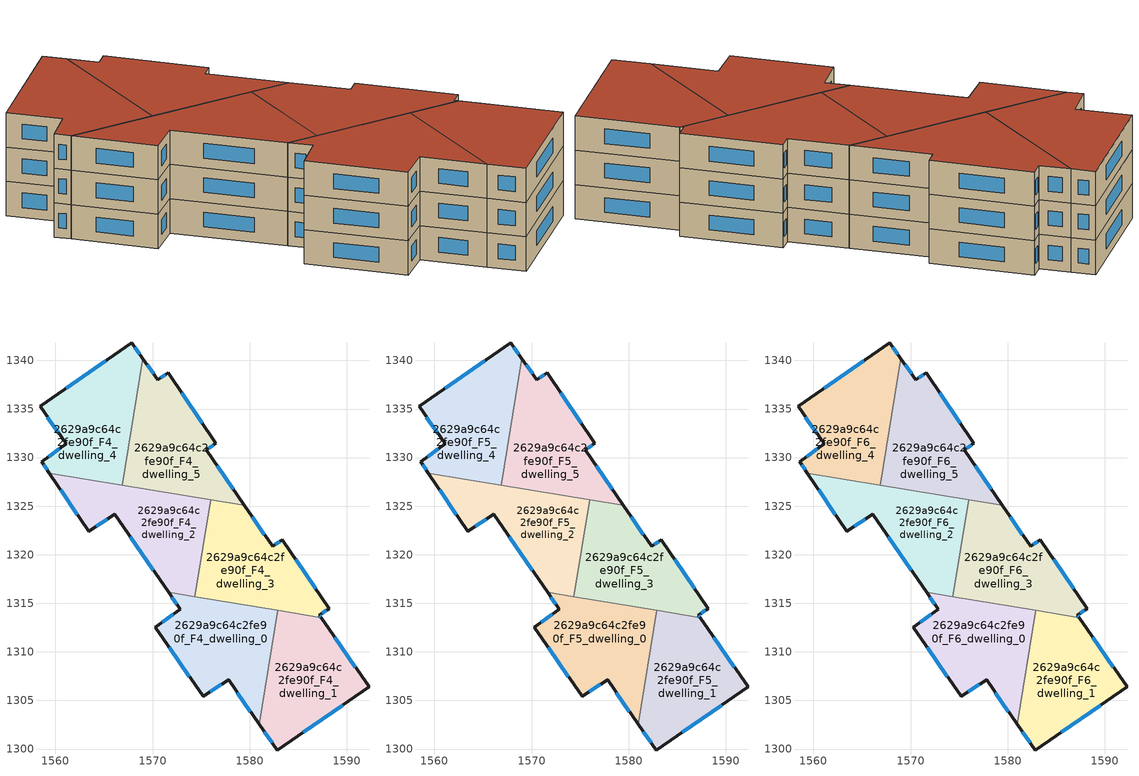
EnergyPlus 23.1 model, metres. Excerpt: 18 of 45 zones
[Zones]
2629a9c64c2fe90f_F4_dwelling_0
 floor to 2629a9c64c2fe90f_F3_dwelling_0 (EU_floor_Construction): 1582.92,1314.26 1580.99,1302.54 1577.83,1307.13 1575.2,1305.43 1570.3,1312.52 1572.85,1314.4 1571.67,1316.12 z12
 wall outside (EU_wall_Construction): 1571.67,1316.12 1572.85,1314.4 1570.3,1312.52 1575.2,1305.43 1577.83,1307.13 1580.99,1302.54 z12:15
 wall to 2629a9c64c2fe90f_F4_dwelling_1 (EU_wall_Construction): 1580.99,1302.54 1582.92,1314.26 z12:15
 wall to 2629a9c64c2fe90f_F4_dwelling_3 (EU_wall_Construction): 1582.92,1314.26 1574.34,1315.68 z12:15
 wall to 2629a9c64c2fe90f_F4_dwelling_2 (EU_wall_Construction): 1574.34,1315.68 1571.67,1316.12 z12:15
 window (EU_Window_Construction): 1572.12,1313.86 1571.03,1313.06 / 1572.01,1315.62 1572.51,1314.89 / 1578.73,1305.82 1580.09,1303.85 / 1575.95,1305.92 1577.08,1306.64 / 1571.7,1310.5 1573.8,1307.46 z12.86:14.14
2629a9c64c2fe90f_F4_dwelling_1
 floor to 2629a9c64c2fe90f_F3_dwelling_1 (EU_floor_Construction): 1587.35,1313.53 1592.28,1306.39 1582.84,1299.87 1580.99,1302.54 1582.92,1314.26 z12
 wall outside (EU_wall_Construction): 1580.99,1302.54 1582.84,1299.87 1592.28,1306.39 1587.35,1313.53 z12:15
 wall to 2629a9c64c2fe90f_F4_dwelling_3 (EU_wall_Construction): 1587.35,1313.53 1582.92,1314.26 z12:15
 window (EU_Window_Construction): 1590.88,1308.43 1588.76,1311.49 / 1585.54,1301.73 1589.58,1304.53 / 1581.52,1301.78 1582.31,1300.63 z12.86:14.14
2629a9c64c2fe90f_F4_dwelling_2
 floor to 2629a9c64c2fe90f_F3_dwelling_2 (EU_floor_Construction): 1575.99,1325.67 1574.34,1315.67 1571.67,1316.12 1566.13,1324.16 1563.42,1322.42 1559.39,1328.41 z12
 wall outside (EU_wall_Construction): 1559.39,1328.41 1563.42,1322.42 1566.13,1324.16 1571.67,1316.12 z12:15
 wall to 2629a9c64c2fe90f_F4_dwelling_3 (EU_wall_Construction): 1574.34,1315.67 1575.99,1325.67 z12:15
 wall to 2629a9c64c2fe90f_F4_dwelling_5 (EU_wall_Construction): 1575.99,1325.67 1566.87,1327.17 z12:15
 wall to 2629a9c64c2fe90f_F4_dwelling_4 (EU_wall_Construction): 1566.87,1327.17 1559.39,1328.41 z12:15
 window (EU_Window_Construction): 1560.54,1326.7 1562.27,1324.13 / 1567.71,1321.86 1570.09,1318.41 / 1564.2,1322.92 1565.36,1323.66 z12.86:14.14
2629a9c64c2fe90f_F4_dwelling_3
 floor to 2629a9c64c2fe90f_F3_dwelling_3 (EU_floor_Construction): 1583.38,1321.56 1588.2,1314.46 1587.18,1313.78 1587.35,1313.53 1574.34,1315.67 1575.99,1325.67 1579.45,1325.1 1582.36,1320.87 z12
 wall outside (EU_wall_Construction): 1587.35,1313.53 1587.18,1313.78 1588.2,1314.46 1583.38,1321.56 1582.36,1320.87 1579.45,1325.1 z12:15
 wall to 2629a9c64c2fe90f_F4_dwelling_5 (EU_wall_Construction): 1579.45,1325.1 1575.99,1325.67 z12:15
 window (EU_Window_Construction): 1587.31,1313.6 1587.23,1313.71 / 1581.53,1322.08 1580.28,1323.89 / 1583.09,1321.36 1582.65,1321.07 / 1586.82,1316.49 1584.75,1319.53 / 1587.47,1313.97 1587.91,1314.26 z12.86:14.14
2629a9c64c2fe90f_F4_dwelling_4
 floor to 2629a9c64c2fe90f_F3_dwelling_4 (EU_floor_Construction): 1567.86,1341.83 1569.02,1340.18 1566.87,1327.17 1559.39,1328.41 1558.6,1329.58 1561.11,1331.43 1558.42,1335.27 z12
 wall outside (EU_wall_Construction): 1569.02,1340.18 1567.86,1341.83 1558.42,1335.27 1561.11,1331.43 1558.6,1329.58 1559.39,1328.41 z12:15
 wall to 2629a9c64c2fe90f_F4_dwelling_5 (EU_wall_Construction): 1566.87,1327.17 1569.02,1340.18 z12:15
 window (EU_Window_Construction): 1559.19,1334.18 1560.34,1332.53 / 1565.16,1339.95 1561.12,1337.15 / 1568.69,1340.65 1568.19,1341.36 / 1558.82,1329.25 1559.16,1328.74 / 1560.39,1330.9 1559.31,1330.11 z12.86:14.14
2629a9c64c2fe90f_F4_dwelling_5
 floor to 2629a9c64c2fe90f_F3_dwelling_5 (EU_floor_Construction): 1571.63,1338.74 1576.51,1331.46 1575.53,1330.8 1579.45,1325.1 1566.87,1327.17 1569.02,1340.18 1570.55,1337.99 z12
 wall outside (EU_wall_Construction): 1579.45,1325.1 1575.53,1330.8 1576.51,1331.46 1571.63,1338.74 1570.55,1337.99 1569.02,1340.18 z12:15
 window (EU_Window_Construction): 1578.33,1326.73 1576.65,1329.17 / 1570.12,1338.62 1569.46,1339.56 / 1571.33,1338.53 1570.86,1338.21 / 1575.12,1333.54 1573.03,1336.66 / 1575.81,1330.99 1576.23,1331.27 z12.86:14.14
2629a9c64c2fe90f_F5_dwelling_0
 floor to 2629a9c64c2fe90f_F4_dwelling_0 (EU_floor_Construction): 1582.92,1314.26 1580.99,1302.54 1577.83,1307.13 1575.2,1305.43 1570.3,1312.52 1572.85,1314.4 1571.67,1316.12 z15
 wall outside (EU_wall_Construction): 1571.67,1316.12 1572.85,1314.4 1570.3,1312.52 1575.2,1305.43 1577.83,1307.13 1580.99,1302.54 z15:18
 wall to 2629a9c64c2fe90f_F5_dwelling_1 (EU_wall_Construction): 1580.99,1302.54 1582.92,1314.26 z15:18
 wall to 2629a9c64c2fe90f_F5_dwelling_3 (EU_wall_Construction): 1582.92,1314.26 1574.34,1315.68 z15:18
 wall to 2629a9c64c2fe90f_F5_dwelling_2 (EU_wall_Construction): 1574.34,1315.68 1571.67,1316.12 z15:18
 window (EU_Window_Construction): 1572.12,1313.86 1571.03,1313.06 / 1572.01,1315.62 1572.51,1314.89 / 1578.73,1305.82 1580.09,1303.85 / 1575.95,1305.92 1577.08,1306.64 / 1571.7,1310.5 1573.8,1307.46 z15.86:17.14
2629a9c64c2fe90f_F5_dwelling_1
 floor to 2629a9c64c2fe90f_F4_dwelling_1 (EU_floor_Construction): 1587.35,1313.53 1592.28,1306.39 1582.84,1299.87 1580.99,1302.54 1582.92,1314.26 z15
 wall outside (EU_wall_Construction): 1580.99,1302.54 1582.84,1299.87 1592.28,1306.39 1587.35,1313.53 z15:18
 wall to 2629a9c64c2fe90f_F5_dwelling_3 (EU_wall_Construction): 1587.35,1313.53 1582.92,1314.26 z15:18
 window (EU_Window_Construction): 1590.88,1308.43 1588.76,1311.49 / 1585.54,1301.73 1589.58,1304.53 / 1581.52,1301.78 1582.31,1300.63 z15.86:17.14
2629a9c64c2fe90f_F5_dwelling_2
 floor to 2629a9c64c2fe90f_F4_dwelling_2 (EU_floor_Construction): 1575.99,1325.67 1574.34,1315.67 1571.67,1316.12 1566.13,1324.16 1563.42,1322.42 1559.39,1328.41 z15
 wall outside (EU_wall_Construction): 1559.39,1328.41 1563.42,1322.42 1566.13,1324.16 1571.67,1316.12 z15:18
 wall to 2629a9c64c2fe90f_F5_dwelling_3 (EU_wall_Construction): 1574.34,1315.67 1575.99,1325.67 z15:18
 wall to 2629a9c64c2fe90f_F5_dwelling_5 (EU_wall_Construction): 1575.99,1325.67 1566.87,1327.17 z15:18
 wall to 2629a9c64c2fe90f_F5_dwelling_4 (EU_wall_Construction): 1566.87,1327.17 1559.39,1328.41 z15:18
 window (EU_Window_Construction): 1560.54,1326.7 1562.27,1324.13 / 1567.71,1321.86 1570.09,1318.41 / 1564.2,1322.92 1565.36,1323.66 z15.86:17.14
2629a9c64c2fe90f_F5_dwelling_3
 floor to 2629a9c64c2fe90f_F4_dwelling_3 (EU_floor_Construction): 1583.38,1321.56 1588.2,1314.46 1587.18,1313.78 1587.35,1313.53 1574.34,1315.67 1575.99,1325.67 1579.45,1325.1 1582.36,1320.87 z15
 wall outside (EU_wall_Construction): 1587.35,1313.53 1587.18,1313.78 1588.2,1314.46 1583.38,1321.56 1582.36,1320.87 1579.45,1325.1 z15:18
 wall to 2629a9c64c2fe90f_F5_dwelling_5 (EU_wall_Construction): 1579.45,1325.1 1575.99,1325.67 z15:18
 window (EU_Window_Construction): 1587.31,1313.6 1587.23,1313.71 / 1581.53,1322.08 1580.28,1323.89 / 1583.09,1321.36 1582.65,1321.07 / 1586.82,1316.49 1584.75,1319.53 / 1587.47,1313.97 1587.91,1314.26 z15.86:17.14
2629a9c64c2fe90f_F5_dwelling_4
 floor to 2629a9c64c2fe90f_F4_dwelling_4 (EU_floor_Construction): 1567.86,1341.83 1569.02,1340.18 1566.87,1327.17 1559.39,1328.41 1558.6,1329.58 1561.11,1331.43 1558.42,1335.27 z15
 wall outside (EU_wall_Construction): 1569.02,1340.18 1567.86,1341.83 1558.42,1335.27 1561.11,1331.43 1558.6,1329.58 1559.39,1328.41 z15:18
 wall to 2629a9c64c2fe90f_F5_dwelling_5 (EU_wall_Construction): 1566.87,1327.17 1569.02,1340.18 z15:18
 window (EU_Window_Construction): 1559.19,1334.18 1560.34,1332.53 / 1565.16,1339.95 1561.12,1337.15 / 1568.69,1340.65 1568.19,1341.36 / 1558.82,1329.25 1559.16,1328.74 / 1560.39,1330.9 1559.31,1330.11 z15.86:17.14
2629a9c64c2fe90f_F5_dwelling_5
 floor to 2629a9c64c2fe90f_F4_dwelling_5 (EU_floor_Construction): 1571.63,1338.74 1576.51,1331.46 1575.53,1330.8 1579.45,1325.1 1566.87,1327.17 1569.02,1340.18 1570.55,1337.99 z15
 wall outside (EU_wall_Construction): 1579.45,1325.1 1575.53,1330.8 1576.51,1331.46 1571.63,1338.74 1570.55,1337.99 1569.02,1340.18 z15:18
 window (EU_Window_Construction): 1578.33,1326.73 1576.65,1329.17 / 1570.12,1338.62 1569.46,1339.56 / 1571.33,1338.53 1570.86,1338.21 / 1575.12,1333.54 1573.03,1336.66 / 1575.81,1330.99 1576.23,1331.27 z15.86:17.14
2629a9c64c2fe90f_F6_dwelling_0
 floor to 2629a9c64c2fe90f_F5_dwelling_0 (EU_floor_Construction): 1582.92,1314.26 1580.99,1302.54 1577.83,1307.13 1575.2,1305.43 1570.3,1312.52 1572.85,1314.4 1571.67,1316.12 z18
 wall outside (EU_wall_Construction): 1571.67,1316.12 1572.85,1314.4 1570.3,1312.52 1575.2,1305.43 1577.83,1307.13 1580.99,1302.54 z18:21
 wall to 2629a9c64c2fe90f_F6_dwelling_1 (EU_wall_Construction): 1580.99,1302.54 1582.92,1314.26 z18:21
 wall to 2629a9c64c2fe90f_F6_dwelling_3 (EU_wall_Construction): 1582.92,1314.26 1574.34,1315.68 z18:21
 wall to 2629a9c64c2fe90f_F6_dwelling_2 (EU_wall_Construction): 1574.34,1315.68 1571.67,1316.12 z18:21
 window (EU_Window_Construction): 1572.12,1313.86 1571.03,1313.06 / 1572.01,1315.62 1572.51,1314.89 / 1578.73,1305.82 1580.09,1303.85 / 1575.95,1305.92 1577.08,1306.64 / 1571.7,1310.5 1573.8,1307.46 z18.86:20.14
 roof outside (EU_roof_Construction): 1580.99,1302.54 1582.92,1314.26 1571.67,1316.12 1572.85,1314.4 1570.3,1312.52 1575.2,1305.43 1577.83,1307.13 z21
2629a9c64c2fe90f_F6_dwelling_1
 floor to 2629a9c64c2fe90f_F5_dwelling_1 (EU_floor_Construction): 1587.35,1313.53 1592.28,1306.39 1582.84,1299.87 1580.99,1302.54 1582.92,1314.26 z18
 wall outside (EU_wall_Construction): 1580.99,1302.54 1582.84,1299.87 1592.28,1306.39 1587.35,1313.53 z18:21
 wall to 2629a9c64c2fe90f_F6_dwelling_3 (EU_wall_Construction): 1587.35,1313.53 1582.92,1314.26 z18:21
 window (EU_Window_Construction): 1590.88,1308.43 1588.76,1311.49 / 1585.54,1301.73 1589.58,1304.53 / 1581.52,1301.78 1582.31,1300.63 z18.86:20.14
 roof outside (EU_roof_Construction): 1592.28,1306.39 1587.35,1313.53 1582.92,1314.26 1580.99,1302.54 1582.84,1299.87 z21
2629a9c64c2fe90f_F6_dwelling_2
 floor to 2629a9c64c2fe90f_F5_dwelling_2 (EU_floor_Construction): 1575.99,1325.67 1574.34,1315.67 1571.67,1316.12 1566.13,1324.16 1563.42,1322.42 1559.39,1328.41 z18
 wall outside (EU_wall_Construction): 1559.39,1328.41 1563.42,1322.42 1566.13,1324.16 1571.67,1316.12 z18:21
 wall to 2629a9c64c2fe90f_F6_dwelling_3 (EU_wall_Construction): 1574.34,1315.67 1575.99,1325.67 z18:21
 wall to 2629a9c64c2fe90f_F6_dwelling_5 (EU_wall_Construction): 1575.99,1325.67 1566.87,1327.17 z18:21
 wall to 2629a9c64c2fe90f_F6_dwelling_4 (EU_wall_Construction): 1566.87,1327.17 1559.39,1328.41 z18:21
 window (EU_Window_Construction): 1560.54,1326.7 1562.27,1324.13 / 1567.71,1321.86 1570.09,1318.41 / 1564.2,1322.92 1565.36,1323.66 z18.86:20.14
 roof outside (EU_roof_Construction): 1574.34,1315.67 1575.99,1325.67 1559.39,1328.41 1563.42,1322.42 1566.13,1324.16 1571.67,1316.12 z21
2629a9c64c2fe90f_F6_dwelling_3
 floor to 2629a9c64c2fe90f_F5_dwelling_3 (EU_floor_Construction): 1583.38,1321.56 1588.2,1314.46 1587.18,1313.78 1587.35,1313.53 1574.34,1315.67 1575.99,1325.67 1579.45,1325.1 1582.36,1320.87 z18
 wall outside (EU_wall_Construction): 1587.35,1313.53 1587.18,1313.78 1588.2,1314.46 1583.38,1321.56 1582.36,1320.87 1579.45,1325.1 z18:21
 wall to 2629a9c64c2fe90f_F6_dwelling_5 (EU_wall_Construction): 1579.45,1325.1 1575.99,1325.67 z18:21
 window (EU_Window_Construction): 1587.31,1313.6 1587.23,1313.71 / 1581.53,1322.08 1580.28,1323.89 / 1583.09,1321.36 1582.65,1321.07 / 1586.82,1316.49 1584.75,1319.53 / 1587.47,1313.97 1587.91,1314.26 z18.86:20.14
 roof outside (EU_roof_Construction): 1587.35,1313.53 1587.18,1313.78 1588.2,1314.46 1583.38,1321.56 1582.36,1320.87 1579.45,1325.1 1575.99,1325.67 1574.34,1315.67 z21
2629a9c64c2fe90f_F6_dwelling_4
 floor to 2629a9c64c2fe90f_F5_dwelling_4 (EU_floor_Construction): 1567.86,1341.83 1569.02,1340.18 1566.87,1327.17 1559.39,1328.41 1558.6,1329.58 1561.11,1331.43 1558.42,1335.27 z18
 wall outside (EU_wall_Construction): 1569.02,1340.18 1567.86,1341.83 1558.42,1335.27 1561.11,1331.43 1558.6,1329.58 1559.39,1328.41 z18:21
 wall to 2629a9c64c2fe90f_F6_dwelling_5 (EU_wall_Construction): 1566.87,1327.17 1569.02,1340.18 z18:21
 window (EU_Window_Construction): 1559.19,1334.18 1560.34,1332.53 / 1565.16,1339.95 1561.12,1337.15 / 1568.69,1340.65 1568.19,1341.36 / 1558.82,1329.25 1559.16,1328.74 / 1560.39,1330.9 1559.31,1330.11 z18.86:20.14
 roof outside (EU_roof_Construction): 1566.87,1327.17 1569.02,1340.18 1567.86,1341.83 1558.42,1335.27 1561.11,1331.43 1558.6,1329.58 1559.39,1328.41 z21
2629a9c64c2fe90f_F6_dwelling_5
 floor to 2629a9c64c2fe90f_F5_dwelling_5 (EU_floor_Construction): 1571.63,1338.74 1576.51,1331.46 1575.53,1330.8 1579.45,1325.1 1566.87,1327.17 1569.02,1340.18 1570.55,1337.99 z18
 wall outside (EU_wall_Construction): 1579.45,1325.1 1575.53,1330.8 1576.51,1331.46 1571.63,1338.74 1570.55,1337.99 1569.02,1340.18 z18:21
 window (EU_Window_Construction): 1578.33,1326.73 1576.65,1329.17 / 1570.12,1338.62 1569.46,1339.56 / 1571.33,1338.53 1570.86,1338.21 / 1575.12,1333.54 1573.03,1336.66 / 1575.81,1330.99 1576.23,1331.27 z18.86:20.14
 roof outside (EU_roof_Construction): 1579.45,1325.1 1575.53,1330.8 1576.51,1331.46 1571.63,1338.74 1570.55,1337.99 1569.02,1340.18 1566.87,1327.17 z21
[Building]
EU S2 Campaign: North Axis=0; Terrain=City; Solar Distribution=FullExterior
[Site:Location]
Helsinki-Vantaa.AP: Latitude=60.317; Longitude=24.963; Time Zone=2; Elevation=54.6
[SizingPeriod:WeatherFileDays]
AnnualSizingPeriod: Begin Month=1; Begin Day of Month=1; End Month=12; End Day of Month=31; Day of Week for Start Day=Monday; Use Weather File Daylight Saving Period=No; Use Weather File Rain and Snow Indicators=No
[MATERIAL]
EU_InternalMass_Material: Roughness=MediumRough; Thickness=0.1; Conductivity=1; Density=1800; Specific Heat=900; Thermal Absorptance=0.9; Solar Absorptance=0.7; Visible Absorptance=0.7
[MATERIAL:NOMASS] Roughness=MediumRough; Thermal Absorptance=0.9; Solar Absorptance=0.7; Visible Absorptance=0.7
Name | Thermal Resistance
EU_wall_NoMass | 2.6932
EU_roof_NoMass | 3.19818
EU_floor_NoMass | 2.22482
[WINDOWMATERIAL:SIMPLEGLAZINGSYSTEM]
EU_Window_SimpleGlazing: UFactor=2.14966; Solar Heat Gain Coefficient=0.7; Visible Transmittance=0.7
[CONSTRUCTION]
EU_wall_Construction: EU_wall_NoMass
EU_roof_Construction: EU_roof_NoMass
EU_floor_Construction: EU_floor_NoMass
EU_Window_Construction: EU_Window_SimpleGlazing
EU_InternalMass_Construction: EU_InternalMass_Material
[ZONE] Type=1; Multiplier=1; Ceiling Height=autocalculate; Floor Area=autocalculate; Part of Total Floor Area=Yes
Name | Volume
2629a9c64c2fe90f_F4_dwelling_0; 2629a9c64c2fe90f_F5_dwelling_0; 2629a9c64c2fe90f_F6_dwelling_0 | 285.513
2629a9c64c2fe90f_F4_dwelling_1; 2629a9c64c2fe90f_F5_dwelling_1; 2629a9c64c2fe90f_F6_dwelling_1 | 285.497
2629a9c64c2fe90f_F4_dwelling_2; 2629a9c64c2fe90f_F5_dwelling_2; 2629a9c64c2fe90f_F6_dwelling_2 | 285.491
2629a9c64c2fe90f_F4_dwelling_3; 2629a9c64c2fe90f_F5_dwelling_3; 2629a9c64c2fe90f_F6_dwelling_3 | 285.552
2629a9c64c2fe90f_F4_dwelling_4; 2629a9c64c2fe90f_F5_dwelling_4; 2629a9c64c2fe90f_F6_dwelling_4 | 285.51
2629a9c64c2fe90f_F4_dwelling_5; 2629a9c64c2fe90f_F5_dwelling_5; 2629a9c64c2fe90f_F6_dwelling_5 | 285.532
[INTERNALMASS] Construction=EU_InternalMass_Construction
Name | Zone or ZoneList | Surface Area
2629a9c64c2fe90f_F4_dwelling_0_EU_InternalMass | 2629a9c64c2fe90f_F4_dwelling_0 | 95.1708
2629a9c64c2fe90f_F4_dwelling_1_EU_InternalMass | 2629a9c64c2fe90f_F4_dwelling_1 | 95.1657
2629a9c64c2fe90f_F4_dwelling_2_EU_InternalMass | 2629a9c64c2fe90f_F4_dwelling_2 | 95.1637
2629a9c64c2fe90f_F4_dwelling_3_EU_InternalMass | 2629a9c64c2fe90f_F4_dwelling_3 | 95.1838
2629a9c64c2fe90f_F4_dwelling_4_EU_InternalMass | 2629a9c64c2fe90f_F4_dwelling_4 | 95.1704
2629a9c64c2fe90f_F4_dwelling_5_EU_InternalMass | 2629a9c64c2fe90f_F4_dwelling_5 | 95.1775
2629a9c64c2fe90f_F5_dwelling_0_EU_InternalMass | 2629a9c64c2fe90f_F5_dwelling_0 | 95.1708
2629a9c64c2fe90f_F5_dwelling_1_EU_InternalMass | 2629a9c64c2fe90f_F5_dwelling_1 | 95.1657
2629a9c64c2fe90f_F5_dwelling_2_EU_InternalMass | 2629a9c64c2fe90f_F5_dwelling_2 | 95.1637
2629a9c64c2fe90f_F5_dwelling_3_EU_InternalMass | 2629a9c64c2fe90f_F5_dwelling_3 | 95.1838
2629a9c64c2fe90f_F5_dwelling_4_EU_InternalMass | 2629a9c64c2fe90f_F5_dwelling_4 | 95.1704
2629a9c64c2fe90f_F5_dwelling_5_EU_InternalMass | 2629a9c64c2fe90f_F5_dwelling_5 | 95.1775
2629a9c64c2fe90f_F6_dwelling_0_EU_InternalMass | 2629a9c64c2fe90f_F6_dwelling_0 | 95.1708
2629a9c64c2fe90f_F6_dwelling_1_EU_InternalMass | 2629a9c64c2fe90f_F6_dwelling_1 | 95.1657
2629a9c64c2fe90f_F6_dwelling_2_EU_InternalMass | 2629a9c64c2fe90f_F6_dwelling_2 | 95.1637
2629a9c64c2fe90f_F6_dwelling_3_EU_InternalMass | 2629a9c64c2fe90f_F6_dwelling_3 | 95.1838
2629a9c64c2fe90f_F6_dwelling_4_EU_InternalMass | 2629a9c64c2fe90f_F6_dwelling_4 | 95.1704
2629a9c64c2fe90f_F6_dwelling_5_EU_InternalMass | 2629a9c64c2fe90f_F6_dwelling_5 | 95.1775
[OTHEREQUIPMENT] Fuel Type=Electricity; Design Level Calculation Method=Watts/Area; Power per Zone Floor Area=1; Fraction Latent=0; Fraction Radiant=0; Fraction Lost=0; Carbon Dioxide Generation Rate=0; EndUse Subcategory=EU_Step8_InternalGains
Name | Zone or ZoneList or Space or SpaceList | Schedule
EU_Step8_InternalGain_2629a9c64c2fe90f_F4_dwelling_0_f000 | 2629a9c64c2fe90f_F4_dwelling_0 | EU_Step8_GainSchedule_2629a9c64c2fe90f_F4_dwelling_0_f000
EU_Step8_InternalGain_2629a9c64c2fe90f_F4_dwelling_1_f000 | 2629a9c64c2fe90f_F4_dwelling_1 | EU_Step8_GainSchedule_2629a9c64c2fe90f_F4_dwelling_1_f000
EU_Step8_InternalGain_2629a9c64c2fe90f_F4_dwelling_2_f000 | 2629a9c64c2fe90f_F4_dwelling_2 | EU_Step8_GainSchedule_2629a9c64c2fe90f_F4_dwelling_2_f000
EU_Step8_InternalGain_2629a9c64c2fe90f_F4_dwelling_3_f000 | 2629a9c64c2fe90f_F4_dwelling_3 | EU_Step8_GainSchedule_2629a9c64c2fe90f_F4_dwelling_3_f000
EU_Step8_InternalGain_2629a9c64c2fe90f_F4_dwelling_4_f000 | 2629a9c64c2fe90f_F4_dwelling_4 | EU_Step8_GainSchedule_2629a9c64c2fe90f_F4_dwelling_4_f000
EU_Step8_InternalGain_2629a9c64c2fe90f_F4_dwelling_5_f000 | 2629a9c64c2fe90f_F4_dwelling_5 | EU_Step8_GainSchedule_2629a9c64c2fe90f_F4_dwelling_5_f000
EU_Step8_InternalGain_2629a9c64c2fe90f_F5_dwelling_0_f000 | 2629a9c64c2fe90f_F5_dwelling_0 | EU_Step8_GainSchedule_2629a9c64c2fe90f_F5_dwelling_0_f000
EU_Step8_InternalGain_2629a9c64c2fe90f_F5_dwelling_1_f000 | 2629a9c64c2fe90f_F5_dwelling_1 | EU_Step8_GainSchedule_2629a9c64c2fe90f_F5_dwelling_1_f000
EU_Step8_InternalGain_2629a9c64c2fe90f_F5_dwelling_2_f000 | 2629a9c64c2fe90f_F5_dwelling_2 | EU_Step8_GainSchedule_2629a9c64c2fe90f_F5_dwelling_2_f000
EU_Step8_InternalGain_2629a9c64c2fe90f_F5_dwelling_3_f000 | 2629a9c64c2fe90f_F5_dwelling_3 | EU_Step8_GainSchedule_2629a9c64c2fe90f_F5_dwelling_3_f000
EU_Step8_InternalGain_2629a9c64c2fe90f_F5_dwelling_4_f000 | 2629a9c64c2fe90f_F5_dwelling_4 | EU_Step8_GainSchedule_2629a9c64c2fe90f_F5_dwelling_4_f000
EU_Step8_InternalGain_2629a9c64c2fe90f_F5_dwelling_5_f000 | 2629a9c64c2fe90f_F5_dwelling_5 | EU_Step8_GainSchedule_2629a9c64c2fe90f_F5_dwelling_5_f000
EU_Step8_InternalGain_2629a9c64c2fe90f_F6_dwelling_0_f000 | 2629a9c64c2fe90f_F6_dwelling_0 | EU_Step8_GainSchedule_2629a9c64c2fe90f_F6_dwelling_0_f000
EU_Step8_InternalGain_2629a9c64c2fe90f_F6_dwelling_1_f000 | 2629a9c64c2fe90f_F6_dwelling_1 | EU_Step8_GainSchedule_2629a9c64c2fe90f_F6_dwelling_1_f000
EU_Step8_InternalGain_2629a9c64c2fe90f_F6_dwelling_2_f000 | 2629a9c64c2fe90f_F6_dwelling_2 | EU_Step8_GainSchedule_2629a9c64c2fe90f_F6_dwelling_2_f000
EU_Step8_InternalGain_2629a9c64c2fe90f_F6_dwelling_3_f000 | 2629a9c64c2fe90f_F6_dwelling_3 | EU_Step8_GainSchedule_2629a9c64c2fe90f_F6_dwelling_3_f000
EU_Step8_InternalGain_2629a9c64c2fe90f_F6_dwelling_4_f000 | 2629a9c64c2fe90f_F6_dwelling_4 | EU_Step8_GainSchedule_2629a9c64c2fe90f_F6_dwelling_4_f000
EU_Step8_InternalGain_2629a9c64c2fe90f_F6_dwelling_5_f000 | 2629a9c64c2fe90f_F6_dwelling_5 | EU_Step8_GainSchedule_2629a9c64c2fe90f_F6_dwelling_5_f000
[ZONEVENTILATION:DESIGNFLOWRATE] Schedule=EU_AlwaysOn; Design Flow Rate Calculation Method=AirChanges/Hour; Air Changes per Hour=0.586271; Ventilation Type=Natural; Fan Pressure Rise=0; Fan Total Efficiency=1; Constant Term Coefficient=1; Temperature Term Coefficient=0; Velocity Term Coefficient=0; Velocity Squared Term Coefficient=0; Minimum Indoor Temperature=-100; Maximum Indoor Temperature=100; Delta Temperature=-100; Minimum Outdoor Temperature=-100; Maximum Outdoor Temperature=100; Maximum Wind Speed=40
Name | Zone or ZoneList or Space or SpaceList
EU_ConstantAir_2629a9c64c2fe90f_F4_dwelling_0 | 2629a9c64c2fe90f_F4_dwelling_0
EU_ConstantAir_2629a9c64c2fe90f_F4_dwelling_1 | 2629a9c64c2fe90f_F4_dwelling_1
EU_ConstantAir_2629a9c64c2fe90f_F4_dwelling_2 | 2629a9c64c2fe90f_F4_dwelling_2
EU_ConstantAir_2629a9c64c2fe90f_F4_dwelling_3 | 2629a9c64c2fe90f_F4_dwelling_3
EU_ConstantAir_2629a9c64c2fe90f_F4_dwelling_4 | 2629a9c64c2fe90f_F4_dwelling_4
EU_ConstantAir_2629a9c64c2fe90f_F4_dwelling_5 | 2629a9c64c2fe90f_F4_dwelling_5
EU_ConstantAir_2629a9c64c2fe90f_F5_dwelling_0 | 2629a9c64c2fe90f_F5_dwelling_0
EU_ConstantAir_2629a9c64c2fe90f_F5_dwelling_1 | 2629a9c64c2fe90f_F5_dwelling_1
EU_ConstantAir_2629a9c64c2fe90f_F5_dwelling_2 | 2629a9c64c2fe90f_F5_dwelling_2
EU_ConstantAir_2629a9c64c2fe90f_F5_dwelling_3 | 2629a9c64c2fe90f_F5_dwelling_3
EU_ConstantAir_2629a9c64c2fe90f_F5_dwelling_4 | 2629a9c64c2fe90f_F5_dwelling_4
EU_ConstantAir_2629a9c64c2fe90f_F5_dwelling_5 | 2629a9c64c2fe90f_F5_dwelling_5
EU_ConstantAir_2629a9c64c2fe90f_F6_dwelling_0 | 2629a9c64c2fe90f_F6_dwelling_0
EU_ConstantAir_2629a9c64c2fe90f_F6_dwelling_1 | 2629a9c64c2fe90f_F6_dwelling_1
EU_ConstantAir_2629a9c64c2fe90f_F6_dwelling_2 | 2629a9c64c2fe90f_F6_dwelling_2
EU_ConstantAir_2629a9c64c2fe90f_F6_dwelling_3 | 2629a9c64c2fe90f_F6_dwelling_3
EU_ConstantAir_2629a9c64c2fe90f_F6_dwelling_4 | 2629a9c64c2fe90f_F6_dwelling_4
EU_ConstantAir_2629a9c64c2fe90f_F6_dwelling_5 | 2629a9c64c2fe90f_F6_dwelling_5
[HVACTEMPLATE:THERMOSTAT] Constant Heating Setpoint=20; Constant Cooling Setpoint=50
EU_HeatOnly_2629a9c64c2fe90f_F0_dwelling_0; EU_HeatOnly_2629a9c64c2fe90f_F0_dwelling_1; EU_HeatOnly_2629a9c64c2fe90f_F0_dwelling_2; EU_HeatOnly_2629a9c64c2fe90f_F0_dwelling_3; EU_HeatOnly_2629a9c64c2fe90f_F0_dwelling_4; EU_HeatOnly_2629a9c64c2fe90f_F0_dwelling_5; EU_HeatOnly_2629a9c64c2fe90f_F0_dwelling_6; EU_HeatOnly_2629a9c64c2fe90f_F1_dwelling_0; EU_HeatOnly_2629a9c64c2fe90f_F1_dwelling_1; EU_HeatOnly_2629a9c64c2fe90f_F1_dwelling_2; EU_HeatOnly_2629a9c64c2fe90f_F1_dwelling_3; EU_HeatOnly_2629a9c64c2fe90f_F1_dwelling_4; EU_HeatOnly_2629a9c64c2fe90f_F1_dwelling_5; EU_HeatOnly_2629a9c64c2fe90f_F1_dwelling_6; EU_HeatOnly_2629a9c64c2fe90f_F2_dwelling_0; EU_HeatOnly_2629a9c64c2fe90f_F2_dwelling_1; EU_HeatOnly_2629a9c64c2fe90f_F2_dwelling_2; EU_HeatOnly_2629a9c64c2fe90f_F2_dwelling_3; EU_HeatOnly_2629a9c64c2fe90f_F2_dwelling_4; EU_HeatOnly_2629a9c64c2fe90f_F2_dwelling_5; EU_HeatOnly_2629a9c64c2fe90f_F2_dwelling_6; EU_HeatOnly_2629a9c64c2fe90f_F3_dwelling_0; EU_HeatOnly_2629a9c64c2fe90f_F3_dwelling_1; EU_HeatOnly_2629a9c64c2fe90f_F3_dwelling_2; EU_HeatOnly_2629a9c64c2fe90f_F3_dwelling_3; EU_HeatOnly_2629a9c64c2fe90f_F3_dwelling_4; EU_HeatOnly_2629a9c64c2fe90f_F3_dwelling_5; EU_HeatOnly_2629a9c64c2fe90f_F4_dwelling_0; EU_HeatOnly_2629a9c64c2fe90f_F4_dwelling_1; EU_HeatOnly_2629a9c64c2fe90f_F4_dwelling_2; EU_HeatOnly_2629a9c64c2fe90f_F4_dwelling_3; EU_HeatOnly_2629a9c64c2fe90f_F4_dwelling_4; EU_HeatOnly_2629a9c64c2fe90f_F4_dwelling_5; EU_HeatOnly_2629a9c64c2fe90f_F5_dwelling_0; EU_HeatOnly_2629a9c64c2fe90f_F5_dwelling_1; EU_HeatOnly_2629a9c64c2fe90f_F5_dwelling_2; EU_HeatOnly_2629a9c64c2fe90f_F5_dwelling_3; EU_HeatOnly_2629a9c64c2fe90f_F5_dwelling_4; EU_HeatOnly_2629a9c64c2fe90f_F5_dwelling_5; EU_HeatOnly_2629a9c64c2fe90f_F6_dwelling_0; EU_HeatOnly_2629a9c64c2fe90f_F6_dwelling_1; EU_HeatOnly_2629a9c64c2fe90f_F6_dwelling_2; EU_HeatOnly_2629a9c64c2fe90f_F6_dwelling_3; EU_HeatOnly_2629a9c64c2fe90f_F6_dwelling_4; EU_HeatOnly_2629a9c64c2fe90f_F6_dwelling_5
[HVACTEMPLATE:ZONE:IDEALLOADSAIRSYSTEM] System Availability Schedule=EU_AlwaysOn; Maximum Heating Supply Air Temperature=50; Minimum Cooling Supply Air Temperature=13; Maximum Heating Supply Air Humidity Ratio=0.0156; Minimum Cooling Supply Air Humidity Ratio=0.0077; Heating Limit=NoLimit; Cooling Limit=NoLimit; Heating Availability Schedule=EU_AlwaysOn; Cooling Availability Schedule=EU_CoolingOff; Dehumidification Control Type=ConstantSensibleHeatRatio; Cooling Sensible Heat Ratio=0.7; Dehumidification Setpoint=60; Humidification Control Type=None; Humidification Setpoint=30; Outdoor Air Method=None; Outdoor Air Flow Rate per Person=0.00944; Outdoor Air Flow Rate per Zone Floor Area=0; Outdoor Air Flow Rate per Zone=0; Demand Controlled Ventilation Type=None; Outdoor Air Economizer Type=NoEconomizer; Heat Recovery Type=None; Sensible Heat Recovery Effectiveness=0.7; Latent Heat Recovery Effectiveness=0.65
Name | Template Thermostat
2629a9c64c2fe90f_F4_dwelling_0 | EU_HeatOnly_2629a9c64c2fe90f_F4_dwelling_0
2629a9c64c2fe90f_F4_dwelling_1 | EU_HeatOnly_2629a9c64c2fe90f_F4_dwelling_1
2629a9c64c2fe90f_F4_dwelling_2 | EU_HeatOnly_2629a9c64c2fe90f_F4_dwelling_2
2629a9c64c2fe90f_F4_dwelling_3 | EU_HeatOnly_2629a9c64c2fe90f_F4_dwelling_3
2629a9c64c2fe90f_F4_dwelling_4 | EU_HeatOnly_2629a9c64c2fe90f_F4_dwelling_4
2629a9c64c2fe90f_F4_dwelling_5 | EU_HeatOnly_2629a9c64c2fe90f_F4_dwelling_5
2629a9c64c2fe90f_F5_dwelling_0 | EU_HeatOnly_2629a9c64c2fe90f_F5_dwelling_0
2629a9c64c2fe90f_F5_dwelling_1 | EU_HeatOnly_2629a9c64c2fe90f_F5_dwelling_1
2629a9c64c2fe90f_F5_dwelling_2 | EU_HeatOnly_2629a9c64c2fe90f_F5_dwelling_2
2629a9c64c2fe90f_F5_dwelling_3 | EU_HeatOnly_2629a9c64c2fe90f_F5_dwelling_3
2629a9c64c2fe90f_F5_dwelling_4 | EU_HeatOnly_2629a9c64c2fe90f_F5_dwelling_4
2629a9c64c2fe90f_F5_dwelling_5 | EU_HeatOnly_2629a9c64c2fe90f_F5_dwelling_5
2629a9c64c2fe90f_F6_dwelling_0 | EU_HeatOnly_2629a9c64c2fe90f_F6_dwelling_0
2629a9c64c2fe90f_F6_dwelling_1 | EU_HeatOnly_2629a9c64c2fe90f_F6_dwelling_1
2629a9c64c2fe90f_F6_dwelling_2 | EU_HeatOnly_2629a9c64c2fe90f_F6_dwelling_2
2629a9c64c2fe90f_F6_dwelling_3 | EU_HeatOnly_2629a9c64c2fe90f_F6_dwelling_3
2629a9c64c2fe90f_F6_dwelling_4 | EU_HeatOnly_2629a9c64c2fe90f_F6_dwelling_4
2629a9c64c2fe90f_F6_dwelling_5 | EU_HeatOnly_2629a9c64c2fe90f_F6_dwelling_5
[SIZING:ZONE] Zone Cooling Design Supply Air Temperature Input Method=SupplyAirTemperature; Zone Cooling Design Supply Air Temperature=13; Zone Heating Design Supply Air Temperature Input Method=SupplyAirTemperature; Zone Heating Design Supply Air Temperature=50; Zone Cooling Design Supply Air Humidity Ratio=0.008; Zone Heating Design Supply Air Humidity Ratio=0.008; Cooling Design Air Flow Method=DesignDay; Cooling Design Air Flow Rate=0; Cooling Minimum Air Flow per Zone Floor Area=0.000762; Cooling Minimum Air Flow=0; Cooling Minimum Air Flow Fraction=0.2; Heating Design Air Flow Method=DesignDay; Heating Design Air Flow Rate=0; Heating Maximum Air Flow per Zone Floor Area=0.002032; Heating Maximum Air Flow=0.141576; Heating Maximum Air Flow Fraction=0.3; Account for Dedicated Outdoor Air System=No; Dedicated Outdoor Air System Control Strategy=NeutralSupplyAir; Dedicated Outdoor Air Low Setpoint Temperature for Design=autosize; Dedicated Outdoor Air High Setpoint Temperature for Design=autosize; Zone Load Sizing Method=Sensible Load Only No Latent Load; Zone Latent Cooling Design Supply Air Humidity Ratio Input Method=HumidityRatioDifference; Zone Cooling Design Supply Air Humidity Ratio Difference=0.005; Zone Latent Heating Design Supply Air Humidity Ratio Input Method=HumidityRatioDifference; Zone Humidification Design Supply Air Humidity Ratio Difference=0.005
2629a9c64c2fe90f_F4_dwelling_0; 2629a9c64c2fe90f_F4_dwelling_1; 2629a9c64c2fe90f_F4_dwelling_2; 2629a9c64c2fe90f_F4_dwelling_3; 2629a9c64c2fe90f_F4_dwelling_4; 2629a9c64c2fe90f_F4_dwelling_5; 2629a9c64c2fe90f_F5_dwelling_0; 2629a9c64c2fe90f_F5_dwelling_1; 2629a9c64c2fe90f_F5_dwelling_2; 2629a9c64c2fe90f_F5_dwelling_3; 2629a9c64c2fe90f_F5_dwelling_4; 2629a9c64c2fe90f_F5_dwelling_5; 2629a9c64c2fe90f_F6_dwelling_0; 2629a9c64c2fe90f_F6_dwelling_1; 2629a9c64c2fe90f_F6_dwelling_2; 2629a9c64c2fe90f_F6_dwelling_3; 2629a9c64c2fe90f_F6_dwelling_4; 2629a9c64c2fe90f_F6_dwelling_5
[SCHEDULE:CONSTANT]
Name | Hourly Value
EU_AlwaysOn | 1
EU_CoolingOff | 0
[SCHEDULE:FILE] Column Number=1; Rows to Skip at Top=0; Number of Hours of Data=8760; Column Separator=Comma; Interpolate to Timestep=No; Minutes per Item=60; Adjust Schedule for Daylight Savings=Yes
Name | File
EU_Step8_GainSchedule_2629a9c64c2fe90f_F4_dwelling_0_f000 | ../../schedules/2629a9c64c2fe90f/2629a9c64c2fe90f_F4_dwelling_0_f000_gain.csv
EU_Step8_GainSchedule_2629a9c64c2fe90f_F4_dwelling_1_f000 | ../../schedules/2629a9c64c2fe90f/2629a9c64c2fe90f_F4_dwelling_1_f000_gain.csv
EU_Step8_GainSchedule_2629a9c64c2fe90f_F4_dwelling_2_f000 | ../../schedules/2629a9c64c2fe90f/2629a9c64c2fe90f_F4_dwelling_2_f000_gain.csv
EU_Step8_GainSchedule_2629a9c64c2fe90f_F4_dwelling_3_f000 | ../../schedules/2629a9c64c2fe90f/2629a9c64c2fe90f_F4_dwelling_3_f000_gain.csv
EU_Step8_GainSchedule_2629a9c64c2fe90f_F4_dwelling_4_f000 | ../../schedules/2629a9c64c2fe90f/2629a9c64c2fe90f_F4_dwelling_4_f000_gain.csv
EU_Step8_GainSchedule_2629a9c64c2fe90f_F4_dwelling_5_f000 | ../../schedules/2629a9c64c2fe90f/2629a9c64c2fe90f_F4_dwelling_5_f000_gain.csv
EU_Step8_GainSchedule_2629a9c64c2fe90f_F5_dwelling_0_f000 | ../../schedules/2629a9c64c2fe90f/2629a9c64c2fe90f_F5_dwelling_0_f000_gain.csv
EU_Step8_GainSchedule_2629a9c64c2fe90f_F5_dwelling_1_f000 | ../../schedules/2629a9c64c2fe90f/2629a9c64c2fe90f_F5_dwelling_1_f000_gain.csv
EU_Step8_GainSchedule_2629a9c64c2fe90f_F5_dwelling_2_f000 | ../../schedules/2629a9c64c2fe90f/2629a9c64c2fe90f_F5_dwelling_2_f000_gain.csv
EU_Step8_GainSchedule_2629a9c64c2fe90f_F5_dwelling_3_f000 | ../../schedules/2629a9c64c2fe90f/2629a9c64c2fe90f_F5_dwelling_3_f000_gain.csv
EU_Step8_GainSchedule_2629a9c64c2fe90f_F5_dwelling_4_f000 | ../../schedules/2629a9c64c2fe90f/2629a9c64c2fe90f_F5_dwelling_4_f000_gain.csv
EU_Step8_GainSchedule_2629a9c64c2fe90f_F5_dwelling_5_f000 | ../../schedules/2629a9c64c2fe90f/2629a9c64c2fe90f_F5_dwelling_5_f000_gain.csv
EU_Step8_GainSchedule_2629a9c64c2fe90f_F6_dwelling_0_f000 | ../../schedules/2629a9c64c2fe90f/2629a9c64c2fe90f_F6_dwelling_0_f000_gain.csv
EU_Step8_GainSchedule_2629a9c64c2fe90f_F6_dwelling_1_f000 | ../../schedules/2629a9c64c2fe90f/2629a9c64c2fe90f_F6_dwelling_1_f000_gain.csv
EU_Step8_GainSchedule_2629a9c64c2fe90f_F6_dwelling_2_f000 | ../../schedules/2629a9c64c2fe90f/2629a9c64c2fe90f_F6_dwelling_2_f000_gain.csv
EU_Step8_GainSchedule_2629a9c64c2fe90f_F6_dwelling_3_f000 | ../../schedules/2629a9c64c2fe90f/2629a9c64c2fe90f_F6_dwelling_3_f000_gain.csv
EU_Step8_GainSchedule_2629a9c64c2fe90f_F6_dwelling_4_f000 | ../../schedules/2629a9c64c2fe90f/2629a9c64c2fe90f_F6_dwelling_4_f000_gain.csv
EU_Step8_GainSchedule_2629a9c64c2fe90f_F6_dwelling_5_f000 | ../../schedules/2629a9c64c2fe90f/2629a9c64c2fe90f_F6_dwelling_5_f000_gain.csv
